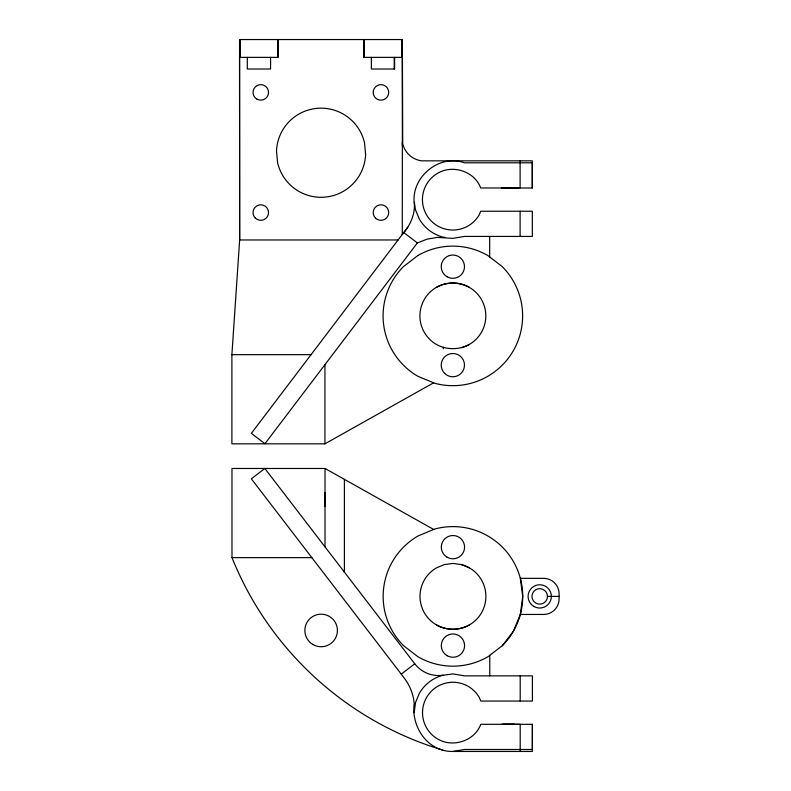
<?xml version="1.0" encoding="UTF-8"?>
<svg xmlns="http://www.w3.org/2000/svg" width="791" height="791" viewBox="0 0 791 791"><rect width="100%" height="100%" fill="white"/><g stroke="black" fill="none" stroke-linecap="round" stroke-linejoin="round"><path stroke-width="1.19" d="M402.362 145.663L402.263 39.55M433.626 382.814L324.933 443.83L231.892 443.83L231.892 354.665L239.643 239.97L239.554 39.55L402.362 39.55L402.718 143.873A22.514 22.514 0 0 0 421.643 160.84L532.294 160.84L532.294 188.001L501.316 187.991M325.012 506.418L325.012 492.635M532.373 724.289L532.373 751.45L452.936 751.45C427.723 751.895 410.994 726.939 414.207 703.486C413.386 694.29 409.876 685.411 404.28 678.075L251.35 478.822L264.837 468.47L414.761 663.787A30.068 30.068 0 0 0 442.911 675.237L452.936 673.922L464.465 675.86L532.412 675.86L532.412 701.053L480.78 701.053L479.297 697.474A30.434 30.434 0 0 0 431.421 691.166A30.434 30.434 0 0 0 437.73 739.041C452.788 748.019 474.729 740.979 480.78 724.319L514.575 724.299M414.177 712.681L415.493 702.655L419.368 693.302A38.769 38.769 0 0 1 442.911 675.237M520.34 614.449L522.722 596.394L520.34 578.33L543.595 578.33A15.504 15.504 0 0 1 559.108 593.833L559.108 598.945A15.504 15.504 0 0 1 543.595 614.449L520.34 614.449L513.369 631.277L502.285 645.733L487.829 656.817A69.776 69.776 0 0 1 418.053 656.817L403.598 645.733A69.776 69.776 0 0 1 418.053 535.962L434.882 528.991A69.776 69.776 0 0 1 502.285 645.733M402.362 141.984L402.273 234.591C409.511 226.414 414.622 215.953 414.444 204.869C410.045 178.084 438.689 153.454 464.436 162.808L532.294 162.808L532.323 187.981M407.721 227.274L251.35 433.359L264.955 443.682L417.381 242.926L427.12 239.149L437.403 237.389L452.857 238.378L464.376 236.43L532.323 236.43L532.323 211.237L480.691 211.237L479.208 214.826A30.434 30.434 0 0 1 431.342 221.124A30.434 30.434 0 0 1 437.641 173.259C452.709 164.271 474.64 171.311 480.691 187.981L520.112 187.981L520.112 160.84M401.264 674.14L414.761 663.787M436.385 287.37C446.529 281.734 459.185 281.734 469.33 287.37M461.38 347.733A32.955 32.955 0 0 0 481.393 299.423A32.955 32.955 0 0 0 429.553 292.601A32.955 32.955 0 0 0 436.385 344.441C446.529 350.067 459.185 350.067 469.33 344.441M469.419 624.93C459.274 630.556 446.608 630.556 436.464 624.93M452.936 751.45L464.515 749.492L532.373 749.492L532.412 724.319L501.395 724.299M402.362 57.377L363.593 57.377L363.593 39.55M398.189 239.97L239.643 239.97L239.554 57.377L278.313 57.377L278.313 39.55M231.892 354.665L311.1 354.665M433.715 529.476L325.012 468.47L231.981 468.47L231.981 557.625A329.323 329.323 0 0 0 442.911 750.125M231.981 557.625L311.832 557.625M547.471 596.394A7.752 7.752 0 0 1 535.843 603.108A7.752 7.752 0 0 1 535.843 589.681A7.752 7.752 0 0 1 547.471 596.394L559.108 596.394M514.496 187.991L512.558 187.991M502.196 187.991L503.244 187.991M503.303 724.289L520.201 724.319L520.201 751.45M461.469 564.566L452.936 563.439L444.413 564.566L436.464 567.859A32.955 32.955 0 0 0 429.642 619.689A32.955 32.955 0 0 0 481.472 612.867A32.955 32.955 0 0 0 461.469 564.566L469.419 567.859M445.244 237.438L442.822 237.053A38.769 38.769 0 0 1 419.279 218.988L415.413 209.645L414.355 202.229M403.726 232.544L417.381 242.926M520.201 675.86L520.201 701.053M520.112 211.237L520.112 236.43M489.767 655.334L489.767 675.86M489.678 236.43L489.678 256.966M443.356 347.328L443.356 348.683M401.699 39.55L401.699 57.377M394.61 57.377L394.61 69.015L371.355 69.015L371.355 57.377M394.215 57.377L394.215 69.015M364.255 39.55L364.255 57.377M344.401 479.346L344.401 572.407M324.933 364.691L324.933 443.83M325.012 468.47L325.012 546.868M277.651 39.55L277.651 57.377M270.562 57.377L270.562 69.015L247.306 69.015L247.306 57.377M240.207 39.55L240.207 57.377M239.96 39.55L239.96 57.377M373.342 90.916L373.214 92.933A7.752 7.752 0 0 0 379.462 100.002L381.489 100.131A7.752 7.752 0 0 0 387.382 88.058L386.038 86.545A7.752 7.752 0 0 0 373.342 90.916M417.964 255.473L403.519 266.567A69.776 69.776 0 0 0 417.964 376.328L434.793 383.299A69.776 69.776 0 0 0 502.196 266.567L487.74 255.473A69.776 69.776 0 0 0 417.964 255.473M365.6 154.472L364.532 142.884A44.583 44.583 0 0 0 276.504 151.022L277.582 162.61A44.583 44.583 0 0 0 365.6 154.472M447.044 276.741A11.628 11.628 0 0 0 464.485 266.676A11.628 11.628 0 0 0 447.044 256.6A11.628 11.628 0 0 0 447.044 276.741M444.671 373.401A11.628 11.628 0 0 0 464.099 368.092A11.628 11.628 0 0 0 449.792 353.913A11.628 11.628 0 0 0 444.671 373.401M256.818 99.063A7.752 7.752 0 0 0 268.525 92.488A7.752 7.752 0 0 0 256.976 85.636A7.752 7.752 0 0 0 256.818 99.063M255.295 218.049A7.752 7.752 0 0 0 268.268 214.569A7.752 7.752 0 0 0 258.766 205.077A7.752 7.752 0 0 0 255.295 218.049M375.468 218.049A7.752 7.752 0 0 0 388.44 214.569A7.752 7.752 0 0 0 378.938 205.077A7.752 7.752 0 0 0 375.468 218.049M312.999 644.566A16.285 16.285 0 0 0 337.421 630.467A16.285 16.285 0 0 0 312.999 616.357A16.285 16.285 0 0 0 312.999 644.566M533.905 606.46A11.628 11.628 0 0 0 551.357 596.394A11.628 11.628 0 0 0 533.905 586.319A11.628 11.628 0 0 0 533.905 606.46M447.073 557.2A11.628 11.628 0 0 0 464.574 547.214A11.628 11.628 0 0 0 447.172 537.059A11.628 11.628 0 0 0 447.073 557.2M447.123 655.69A11.628 11.628 0 0 0 464.574 645.624A11.628 11.628 0 0 0 447.123 635.549A11.628 11.628 0 0 0 447.123 655.69"/></g></svg>
